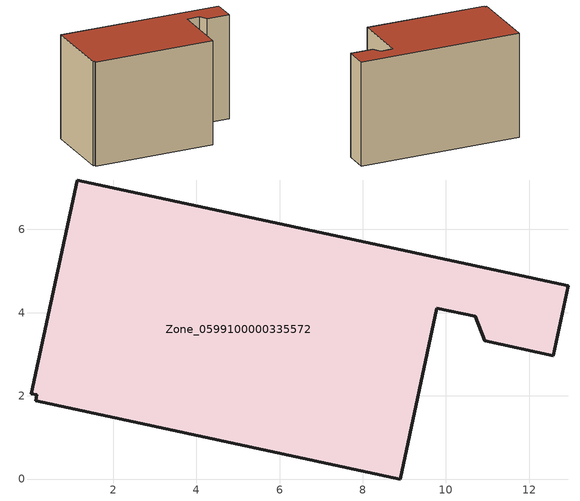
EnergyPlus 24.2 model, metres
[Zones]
Zone_0599100000335572
 floor ground (C_G): 1.13,7.19 12.94,4.65 12.58,2.97 10.93,3.33 10.71,3.91 9.78,4.11 8.9,0 0.13,1.88 0.16,2.02 0.03,2.05 z0
 wall outside (C_F): 12.94,4.65 1.13,7.19 0.03,2.05 0.16,2.02 0.13,1.88 8.9,0 9.78,4.11 10.71,3.91 10.93,3.33 12.58,2.97 12.94,4.65 z0:7.83
 roof outside (C_R): 0.13,1.88 8.9,0 9.78,4.11 10.71,3.91 10.93,3.33 12.58,2.97 12.94,4.65 1.13,7.19 0.03,2.05 0.16,2.02 z7.83
[BUILDING]
Pand.0599100000335572: North Axis=0; Terrain=City; Loads Convergence Tolerance Value=0.04; Temperature Convergence Tolerance Value=0.4; Solar Distribution=FullExterior; Maximum Number of Warmup Days=25; Minimum Number of Warmup Days=1
[Site:Location]
Rotterdam.The.Hague.AP_ZH_NLD Design_Conditions: Latitude=51.96; Longitude=4.45; Time Zone=1; Elevation=-4.5
[SITE:GROUNDTEMPERATURE:BUILDINGSURFACE]
18, 18, 18, 18, 18, 18, 18, 18, 18, 18, 18, 18
[MATERIAL] Thermal Absorptance=0.9; Solar Absorptance=0.7; Visible Absorptance=0.7
Name | Roughness | Thickness | Conductivity | Density | Specific Heat
G.TI.1975-1991 | MediumSmooth | 0.15 | 0.288461 | 540 | 1210
F.TI.1975-1991 | Rough | 0.3 | 0.230769 | 1920 | 840
R.TI.1975-1991 | MediumRough | 0.2 | 0.153846 | 1500 | 1000
[CONSTRUCTION]
C_G: G.TI.1975-1991
C_F: F.TI.1975-1991
C_R: R.TI.1975-1991
[ZONE]
Zone_0599100000335572: Type=1; Multiplier=1; Ceiling Height=Autocalculate; Volume=Autocalculate; Floor Area=autocalculate; Part of Total Floor Area=Yes
[ZONEINFILTRATION:DESIGNFLOWRATE]
Infil_Zone_0599100000335572: Zone or ZoneList or Space or SpaceList=Zone_0599100000335572; Schedule=AlwaysOn; Design Flow Rate Calculation Method=Flow/Area; Flow Rate per Floor Area=0.003; Constant Term Coefficient=1; Temperature Term Coefficient=0; Velocity Term Coefficient=0; Velocity Squared Term Coefficient=0
[HVACTEMPLATE:ZONE:IDEALLOADSAIRSYSTEM]
Zone_0599100000335572: Maximum Heating Supply Air Temperature=50; Minimum Cooling Supply Air Temperature=13; Maximum Heating Supply Air Humidity Ratio=0.0156; Minimum Cooling Supply Air Humidity Ratio=0.0077; Heating Limit=NoLimit; Cooling Limit=NoLimit; Dehumidification Control Type=ConstantSensibleHeatRatio; Cooling Sensible Heat Ratio=0.7; Dehumidification Setpoint=60; Humidification Control Type=None; Humidification Setpoint=30; Outdoor Air Method=None; Outdoor Air Flow Rate per Person=0.00944; Outdoor Air Flow Rate per Zone Floor Area=0; Outdoor Air Flow Rate per Zone=0; Demand Controlled Ventilation Type=None; Outdoor Air Economizer Type=NoEconomizer; Heat Recovery Type=None; Sensible Heat Recovery Effectiveness=0.7; Latent Heat Recovery Effectiveness=0.65
[ZONECONTROL:THERMOSTAT]
ThermostatControl_Zone_0599100000335572: Zone or ZoneList=Zone_0599100000335572; Control Type Schedule=DualSetpointControlType; Control 1=Thermostat_Zone_0599100000335572; Temperature Difference Between Cutout And Setpoint=0
[THERMOSTATSETPOINT:DUALSETPOINT]
Thermostat_Zone_0599100000335572: Heating Setpoint Temperature Schedule=HeatingSetpoint_Zone_0599100000335572; Cooling Setpoint Temperature Schedule=CoolingSetpoint_Zone_0599100000335572
[SCHEDULE:COMPACT]
HeatingSetpoint_Zone_0599100000335572: Through: 12/31, For: AllDays, Until: 24:00, 21
CoolingSetpoint_Zone_0599100000335572: Through: 12/31, For: AllDays, Until: 24:00, 24
DualSetpointControlType: Through: 12/31, For: AllDays, Until: 24:00, 4
AlwaysOn: Through: 12/31, For: AllDays, Until: 24:00, 1
